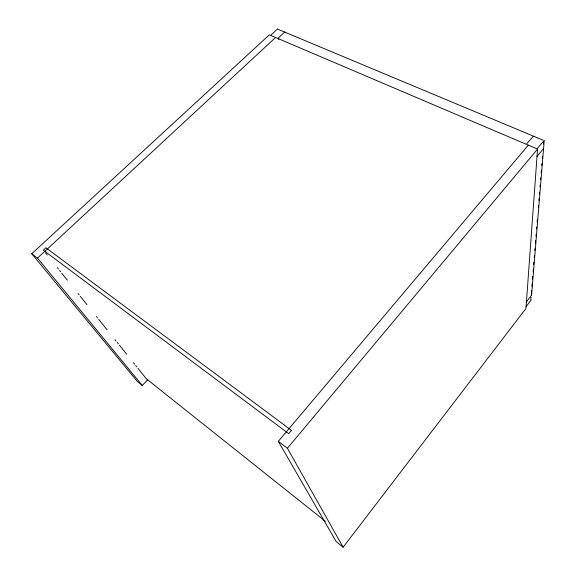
<?xml version="1.0" encoding="UTF-8"?>
<svg xmlns="http://www.w3.org/2000/svg" width="576" height="576" viewBox="0 0 576 576"><rect width="100%" height="100%" fill="white"/><g stroke="black" fill="none" stroke-linecap="round" stroke-linejoin="round"><path stroke-width="0.86" d="M533.441 136.152L526.846 143.597M147.838 379.577L142.279 385.452L137.376 381.499L31.738 253.757L269.323 34.834L537.552 149.098L525.953 308.462L343.116 547.2L336.197 541.627L278.316 441.338L528.307 145.159M530.82 299.678L531.007 297.331M531.324 293.414L531.562 290.513M531.907 286.258L532.145 283.363M532.483 279.101L532.706 276.422M533.066 271.951L533.304 269.057M533.65 264.794L533.866 262.109M534.226 257.638L534.391 255.65M534.809 250.481L534.967 248.501M535.385 243.324L535.608 240.638M535.968 236.167L536.126 234.202M536.551 229.01L536.71 227.052M537.127 221.854L537.286 219.895M538.286 207.547L538.445 205.596M538.87 200.39L539.014 198.598M539.388 193.975L539.532 192.19M539.971 186.826L540.115 185.04M540.547 179.676L540.691 177.89M541.116 172.663L541.274 170.734M541.699 165.506L541.85 163.584M542.275 158.35L542.426 156.557M543.442 144.036L543.586 142.222M526.45 301.846L531.576 295.229L544.255 140.299L537.574 148.219M343.116 547.2L287.424 448.272L537.552 149.098M31.738 253.757L37.49 258.134L275.566 37.49M536.976 156.434L543.542 148.586M278.021 29.311L424.958 90.778M425.362 90.943L508.961 125.914M509.429 126.108L533.794 136.303M534.233 136.483L542.938 140.126M531.202 294.984L531.576 295.229M278.316 441.338L287.424 448.272M325.354 521.302L146.311 378.77L137.916 368.287M526.054 306.677L531.13 300.046M277.639 28.865L271.123 34.877M37.49 258.134L142.279 385.452M45.554 252.958L47.239 255.053M57.312 267.631L58.428 269.028M59.551 270.432L60.667 271.829M61.79 273.226L67.385 280.217M78.019 293.494L79.142 294.89M80.258 296.294L86.976 304.675M96.494 316.562L97.61 317.959M98.734 319.356L107.129 329.839M114.962 339.624L116.086 341.021M117.202 342.425L118.325 343.822M119.441 345.218L126.72 354.305M133.438 362.693L134.554 364.09M135.677 365.486L136.793 366.883M278.827 39.542L278.424 37.85L284.875 31.874L285.012 32.234M291.492 430.366L288.698 433.685L43.315 250.157L45.9 247.766L291.492 430.366"/></g></svg>
